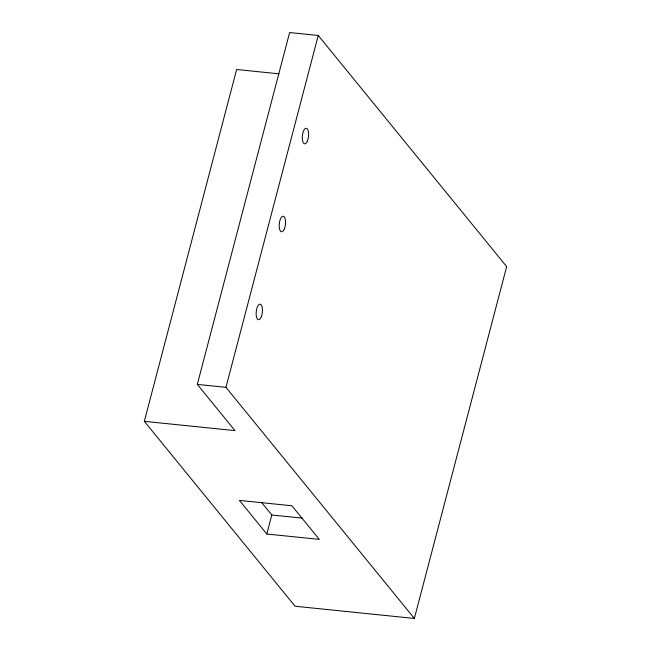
<?xml version="1.0" encoding="UTF-8"?>
<svg xmlns="http://www.w3.org/2000/svg" width="651" height="651" viewBox="0 0 651 651"><rect width="100%" height="100%" fill="white"/><g stroke="black" fill="none" stroke-linecap="round" stroke-linejoin="round"><path stroke-width="0.98" d="M144.335 421.335L234.995 430.62L197.31 384.391L289.622 32.55L318.249 35.48L506.665 266.609L414.361 618.45L295.066 606.236L144.335 421.335L236.638 69.494L278.945 73.823M414.361 618.45L225.946 387.329L318.249 35.48M266.804 534.015L239.397 500.399L291.892 505.77L319.299 539.386L266.804 534.015L271.793 514.998L261.596 502.482M197.31 384.391L225.946 387.329M271.793 514.998L302.08 518.098M284.373 228.9A7.828 3.092 -84.2 0 0 283.519 216.303A7.828 3.092 -84.2 0 0 279.23 226.825A7.828 3.092 -84.2 0 0 284.373 228.9M261.295 316.858A7.828 3.092 -84.2 0 0 260.441 304.269A7.828 3.092 -84.2 0 0 256.16 314.783A7.828 3.092 -84.2 0 0 261.295 316.858M307.451 140.941A7.828 3.092 -84.2 0 0 306.588 128.345A7.828 3.092 -84.2 0 0 302.308 138.866A7.828 3.092 -84.2 0 0 307.451 140.941"/></g></svg>
